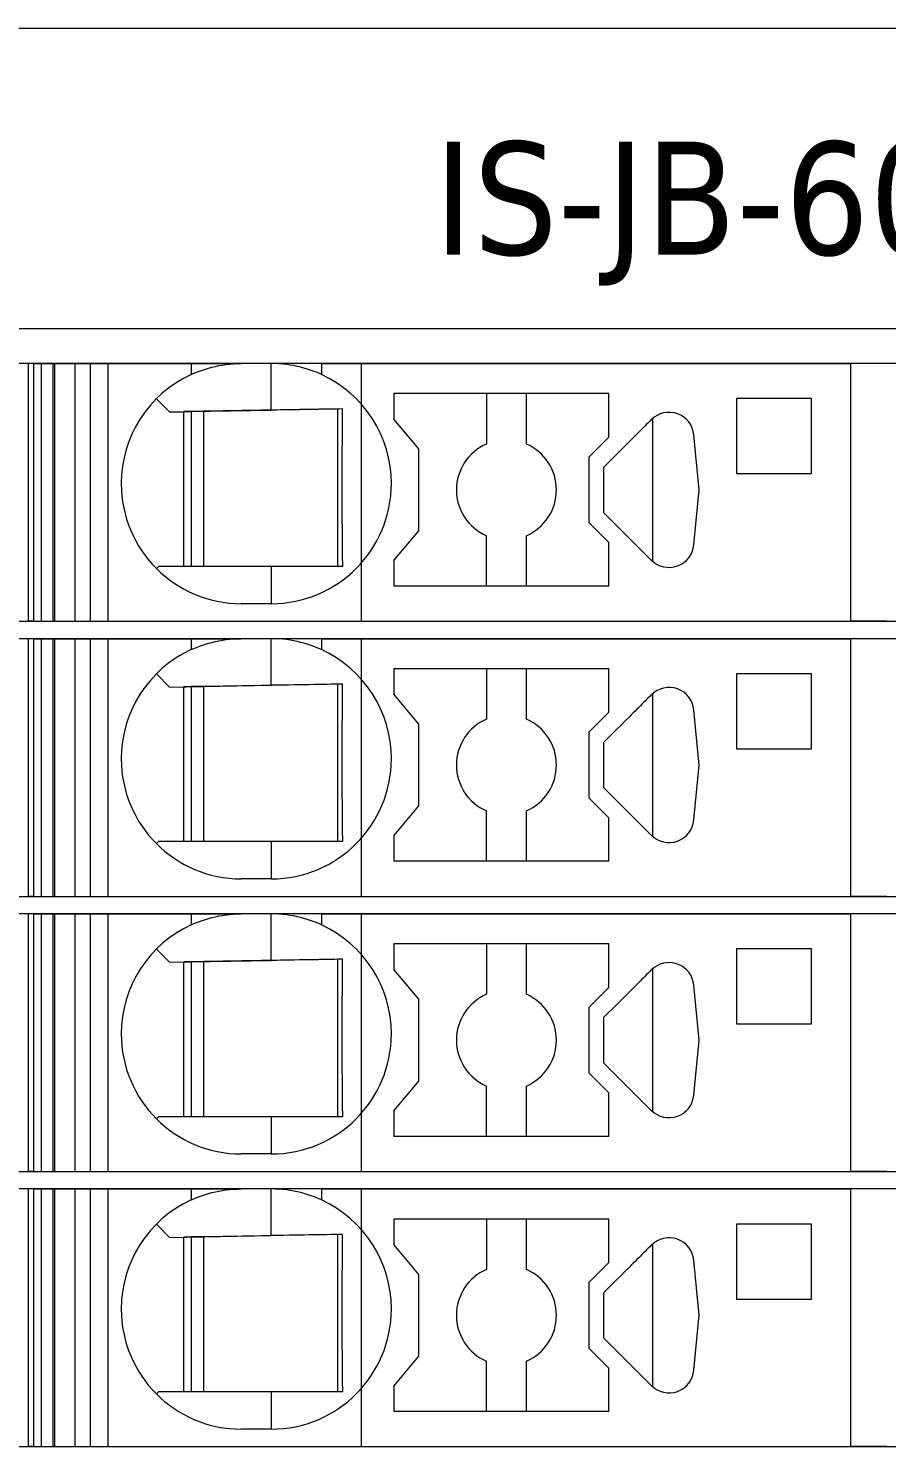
# Model space of a CAD drawing. Header units: millimetres. Extents: x 0 to 1680, y 0 to 1188.
# Drawn here: x 859.89 to 877.05, y 363.15 to 391.5 of the extents above; entities that cross this region are included whole.
import ezdxf
from ezdxf.enums import TextEntityAlignment as Align

# ---------------------------------------------------------------- set-up
doc = ezdxf.new("R2010")
doc.units = ezdxf.units.MM
for name, color, linetype, lineweight in [('EPLAN100', 7, 'Continuous', 13), ('EPLAN108', 5, 'Continuous', 9), ('EPLAN309', 5, 'Continuous', 5), ('EPLAN493', 5, 'Continuous', 5), ('MAIN-1', 7, 'Continuous', 5), ('MAIN-2', 7, 'Continuous', 5)]:
    doc.layers.add(name, color=color, linetype=linetype, lineweight=lineweight)
doc.styles.add('Tahoma', font='')
doc.styles.get('Tahoma').set_extended_font_data('Tahoma')

# ---------------------------------------------------------------- blocks, each defined once
blk = doc.blocks.new('EPLSYM_LibrarySPECIAL_Symbol12_Variant0_Placement8')
at = {"layer": 'EPLAN309', "lineweight": 13, "ltscale": 16}
blk.add_lwpolyline([(0, -5.15), (68.15, -5.15), (68.15, 0), (0, 0)], close=True, dxfattribs=at)
at = {"layer": 'EPLAN493', "color": 5, "style": 'Tahoma'}
blk.add_attdef('17_20450', text='', height=2.3478, dxfattribs=at).set_placement((0, -21.83478), align=Align.MIDDLE_RIGHT)
blk = doc.blocks.new('EPLSYM_LibrarySPECIAL_Symbol12_Variant0_Placement8_20')
at = {"layer": 'EPLAN309', "lineweight": 13, "ltscale": 16}
blk.add_lwpolyline([(0, -5.15), (68.15, -5.15), (68.15, 0), (0, 0)], close=True, dxfattribs=at)
at = {"layer": 'EPLAN493', "color": 5, "style": 'Tahoma'}
blk.add_attdef('17_20450', text='', height=2.3478, dxfattribs=at).set_placement((0, -21.83478), align=Align.MIDDLE_RIGHT)
blk = doc.blocks.new('EPLSYM_LibrarySPECIAL_Symbol12_Variant0_Placement8_21')
at = {"layer": 'EPLAN309', "lineweight": 13, "ltscale": 16}
blk.add_lwpolyline([(0, -5.15), (68.15, -5.15), (68.15, 0), (0, 0)], close=True, dxfattribs=at)
at = {"layer": 'EPLAN493', "color": 5, "style": 'Tahoma'}
blk.add_attdef('17_20450', text='', height=2.3478, dxfattribs=at).set_placement((0, -21.83478), align=Align.MIDDLE_RIGHT)
blk = doc.blocks.new('EPLSYM_LibrarySPECIAL_Symbol12_Variant0_Placement8_22')
at = {"layer": 'EPLAN309', "lineweight": 13, "ltscale": 16}
blk.add_lwpolyline([(0, -5.15), (68.15, -5.15), (68.15, 0), (0, 0)], close=True, dxfattribs=at)
at = {"layer": 'EPLAN493', "color": 5, "style": 'Tahoma'}
blk.add_attdef('17_20450', text='', height=2.3478, dxfattribs=at).set_placement((0, -21.83478), align=Align.MIDDLE_RIGHT)

msp = doc.modelspace()

# ---------------------------------------------------------------- linework, layer by layer
at = {"layer": 'EPLAN100', "lineweight": 0, "ltscale": 6}
msp.add_lwpolyline([(854, 385.5), (892, 385.5), (892, 391.5), (854, 391.5)], close=True, dxfattribs=at)
at = {"layer": 'MAIN-1'}
for p, q in [((860.001, 384.8), (859.893, 384.8)), ((859.893, 379.65), (859.893, 384.8)), ((860.001, 384.8), (863.15, 384.8)), ((860.001, 379.65), (860.001, 384.8)), ((863.15, 384.8), (864.15, 384.8)), ((863.15, 384.8), (863.15, 384.582)), ((863.497, 384.709), (863.563, 384.727)), ((863.563, 384.727), (863.631, 384.743)), ((863.631, 384.743), (863.701, 384.758)), ((863.701, 384.758), (863.772, 384.77)), ((863.772, 384.77), (863.846, 384.781)), ((863.846, 384.781), (863.921, 384.789)), ((863.921, 384.789), (863.997, 384.795)), ((863.997, 384.795), (864.073, 384.799)), ((864.073, 384.799), (864.15, 384.8)), ((864.75, 384.8), (864.15, 384.8)), ((864.827, 384.799), (864.75, 384.8)), ((865.75, 384.8), (864.75, 384.8)), ((864.75, 383.868), (864.75, 384.8)), ((864.903, 384.795), (864.827, 384.799)), ((864.979, 384.789), (864.903, 384.795)), ((865.054, 384.781), (864.979, 384.789)), ((865.128, 384.77), (865.054, 384.781)), ((865.199, 384.758), (865.128, 384.77)), ((865.269, 384.743), (865.199, 384.758)), ((865.337, 384.727), (865.269, 384.743)), ((865.403, 384.709), (865.337, 384.727)), ((865.75, 384.8), (876.332, 384.8)), ((865.75, 384.8), (865.75, 384.582)), ((877.05, 384.8), (876.332, 384.8)), ((876.332, 379.65), (876.332, 384.8)), ((863.15, 384.582), (863.202, 384.605)), ((863.202, 384.605), (863.256, 384.627)), ((863.256, 384.627), (863.313, 384.649)), ((863.313, 384.649), (863.372, 384.67)), ((863.372, 384.67), (863.433, 384.69)), ((863.433, 384.69), (863.497, 384.709)), ((865.467, 384.69), (865.403, 384.709)), ((865.528, 384.67), (865.467, 384.69)), ((865.587, 384.649), (865.528, 384.67)), ((865.644, 384.627), (865.587, 384.649)), ((865.698, 384.605), (865.644, 384.627)), ((865.75, 384.582), (865.698, 384.605)), ((867.2, 384.2), (867.2, 383.689)), ((871.5, 384.2), (867.2, 384.2)), ((869.05, 384.2), (869.05, 383.192)), ((869.85, 383.192), (869.85, 384.2)), ((871.5, 383.329), (871.5, 384.2)), ((862.453, 384.097), (862.717, 383.833)), ((862.717, 383.833), (864.75, 383.868)), ((864.87, 383.87), (864.75, 383.868)), ((864.987, 383.872), (864.87, 383.87)), ((865.1, 383.874), (864.987, 383.872)), ((865.209, 383.876), (865.1, 383.874)), ((865.313, 383.878), (865.209, 383.876)), ((865.412, 383.879), (865.313, 383.878)), ((865.507, 383.881), (865.412, 383.879)), ((865.599, 383.883), (865.507, 383.881)), ((865.688, 383.884), (865.599, 383.883)), ((865.774, 383.886), (865.688, 383.884)), ((865.858, 383.887), (865.774, 383.886)), ((865.94, 383.888), (865.858, 383.887)), ((866.02, 383.89), (865.94, 383.888)), ((866.099, 383.891), (866.02, 383.89)), ((866.079, 380.75), (866.079, 383.891)), ((866.176, 383.892), (866.099, 383.891)), ((866.176, 383.822), (866.176, 383.892)), ((874.05, 384.1), (874.05, 382.6)), ((875.55, 384.1), (874.05, 384.1)), ((875.55, 382.6), (875.55, 384.1)), ((863, 380.75), (863, 383.838)), ((863.15, 383.84), (863.15, 380.75)), ((863.4, 380.75), (863.4, 383.845)), ((866.173, 383.603), (866.174, 383.677)), ((866.173, 383.527), (866.173, 383.603)), ((866.174, 383.677), (866.175, 383.75)), ((866.175, 383.75), (866.176, 383.822)), ((867.7, 383.093), (867.2, 383.689)), ((872.252, 383.585), (872.221, 383.553)), ((872.284, 383.616), (872.252, 383.585)), ((872.315, 383.647), (872.284, 383.616)), ((872.346, 383.679), (872.315, 383.647)), ((872.367, 383.698), (872.367, 380.852)), ((866.17, 383.288), (866.171, 383.37)), ((866.171, 383.37), (866.172, 383.449)), ((866.172, 383.449), (866.173, 383.527)), ((871.1, 382.929), (871.5, 383.329)), ((871.983, 383.315), (871.943, 383.275)), ((872.021, 383.353), (871.983, 383.315)), ((872.058, 383.39), (872.021, 383.353)), ((872.094, 383.426), (872.058, 383.39)), ((872.127, 383.459), (872.094, 383.426)), ((872.158, 383.491), (872.127, 383.459)), ((872.19, 383.522), (872.158, 383.491)), ((872.221, 383.553), (872.19, 383.522)), ((873.302, 382.275), (873.198, 383.372)), ((866.168, 382.932), (866.169, 383.026)), ((866.169, 383.117), (866.17, 383.204)), ((866.169, 383.026), (866.169, 383.117)), ((866.17, 383.204), (866.17, 383.288)), ((867.7, 381.457), (867.7, 383.093)), ((871.742, 383.074), (871.658, 382.99)), ((871.823, 383.156), (871.742, 383.074)), ((871.902, 383.234), (871.823, 383.156)), ((871.943, 383.275), (871.902, 383.234)), ((866.167, 382.731), (866.168, 382.834)), ((866.167, 382.624), (866.167, 382.731)), ((866.168, 382.834), (866.168, 382.932)), ((871.1, 382.929), (871.1, 381.621)), ((871.486, 382.818), (871.4, 382.732)), ((871.4, 382.602), (871.4, 382.732)), ((871.572, 382.904), (871.486, 382.818)), ((871.658, 382.99), (871.572, 382.904)), ((866.167, 382.513), (866.167, 382.624)), ((866.167, 382.4), (866.167, 382.513)), ((871.4, 382.471), (871.4, 382.602)), ((871.4, 382.34), (871.4, 382.471)), ((874.05, 382.6), (875.55, 382.6)), ((866.167, 382.279), (866.167, 382.4)), ((866.167, 382.161), (866.167, 382.279)), ((866.167, 382.047), (866.167, 382.161)), ((871.4, 382.21), (871.4, 382.34)), ((871.4, 382.079), (871.4, 382.21)), ((873.198, 381.178), (873.302, 382.275)), ((866.168, 381.938), (866.167, 382.047)), ((866.168, 381.834), (866.168, 381.938)), ((871.4, 381.948), (871.4, 382.079)), ((871.4, 381.818), (871.4, 381.948)), ((866.169, 381.734), (866.168, 381.834)), ((866.169, 381.639), (866.169, 381.734)), ((866.17, 381.548), (866.169, 381.639)), ((871.5, 381.221), (871.1, 381.621)), ((871.4, 381.818), (872.346, 380.871)), ((866.171, 381.459), (866.17, 381.548)), ((866.172, 381.373), (866.171, 381.459)), ((866.172, 381.29), (866.172, 381.373)), ((867.2, 380.861), (867.7, 381.457)), ((869.05, 380.35), (869.05, 381.358)), ((869.85, 380.35), (869.85, 381.358)), ((866.173, 381.208), (866.172, 381.29)), ((866.174, 381.129), (866.173, 381.208)), ((866.175, 381.05), (866.174, 381.129)), ((866.176, 380.974), (866.175, 381.05)), ((871.5, 380.35), (871.5, 381.221)), ((862.5, 380.75), (862.453, 380.703)), ((862.5, 380.75), (864.75, 380.75)), ((864.75, 380.75), (864.842, 380.75)), ((864.75, 380.75), (864.75, 380)), ((864.842, 380.75), (864.933, 380.75)), ((864.933, 380.75), (865.023, 380.75)), ((865.023, 380.75), (865.11, 380.75)), ((865.11, 380.75), (865.195, 380.75)), ((865.195, 380.75), (865.278, 380.75)), ((865.278, 380.75), (865.358, 380.75)), ((865.358, 380.75), (865.436, 380.75)), ((865.436, 380.75), (865.511, 380.75)), ((865.511, 380.75), (865.585, 380.75)), ((865.585, 380.75), (865.657, 380.75)), ((865.657, 380.75), (865.726, 380.75)), ((865.726, 380.75), (865.795, 380.75)), ((865.795, 380.75), (865.861, 380.75)), ((865.861, 380.75), (865.927, 380.75)), ((865.927, 380.75), (865.991, 380.75)), ((865.991, 380.75), (866.055, 380.75)), ((866.055, 380.75), (866.117, 380.75)), ((866.117, 380.75), (866.178, 380.75)), ((866.176, 380.898), (866.176, 380.974)), ((866.177, 380.824), (866.176, 380.898)), ((866.178, 380.75), (866.177, 380.824)), ((867.2, 380.861), (867.2, 380.35)), ((871.5, 380.35), (867.2, 380.35)), ((864.75, 380), (864.15, 380)), ((860.001, 379.65), (859.893, 379.65)), ((860.001, 379.65), (876.332, 379.65)), ((877.05, 379.65), (876.332, 379.65)), ((860.001, 379.3), (859.893, 379.3)), ((859.893, 374.15), (859.893, 379.3)), ((860.001, 379.3), (863.15, 379.3)), ((860.001, 374.15), (860.001, 379.3)), ((863.15, 379.3), (864.15, 379.3)), ((863.15, 379.3), (863.15, 379.082)), ((863.15, 379.082), (863.202, 379.105)), ((863.202, 379.105), (863.256, 379.127)), ((863.256, 379.127), (863.313, 379.149)), ((863.313, 379.149), (863.372, 379.17)), ((863.372, 379.17), (863.433, 379.19)), ((863.433, 379.19), (863.497, 379.209)), ((863.497, 379.209), (863.563, 379.227)), ((863.563, 379.227), (863.631, 379.243)), ((863.631, 379.243), (863.701, 379.258)), ((863.701, 379.258), (863.772, 379.27)), ((863.772, 379.27), (863.846, 379.281)), ((863.846, 379.281), (863.921, 379.289)), ((863.921, 379.289), (863.997, 379.295)), ((863.997, 379.295), (864.073, 379.299)), ((864.073, 379.299), (864.15, 379.3)), ((864.75, 379.3), (864.15, 379.3)), ((864.827, 379.299), (864.75, 379.3)), ((865.75, 379.3), (864.75, 379.3)), ((864.75, 378.368), (864.75, 379.3)), ((864.903, 379.295), (864.827, 379.299)), ((864.979, 379.289), (864.903, 379.295)), ((865.054, 379.281), (864.979, 379.289)), ((865.128, 379.27), (865.054, 379.281)), ((865.199, 379.258), (865.128, 379.27)), ((865.269, 379.243), (865.199, 379.258)), ((865.337, 379.227), (865.269, 379.243)), ((865.403, 379.209), (865.337, 379.227)), ((865.467, 379.19), (865.403, 379.209)), ((865.528, 379.17), (865.467, 379.19)), ((865.587, 379.149), (865.528, 379.17)), ((865.644, 379.127), (865.587, 379.149)), ((865.698, 379.105), (865.644, 379.127)), ((865.75, 379.082), (865.698, 379.105)), ((865.75, 379.3), (876.332, 379.3)), ((865.75, 379.3), (865.75, 379.082)), ((877.05, 379.3), (876.332, 379.3)), ((876.332, 374.15), (876.332, 379.3)), ((862.453, 378.597), (862.717, 378.333)), ((867.2, 378.7), (867.2, 378.189)), ((871.5, 378.7), (867.2, 378.7)), ((869.05, 378.7), (869.05, 377.692)), ((869.85, 377.692), (869.85, 378.7)), ((871.5, 377.829), (871.5, 378.7)), ((874.05, 378.6), (874.05, 377.1)), ((875.55, 378.6), (874.05, 378.6)), ((875.55, 377.1), (875.55, 378.6)), ((862.717, 378.333), (864.75, 378.368)), ((863, 375.25), (863, 378.338)), ((863.15, 378.34), (863.15, 375.25)), ((863.4, 375.25), (863.4, 378.345)), ((864.87, 378.37), (864.75, 378.368)), ((864.987, 378.372), (864.87, 378.37)), ((865.1, 378.374), (864.987, 378.372)), ((865.209, 378.376), (865.1, 378.374)), ((865.313, 378.378), (865.209, 378.376)), ((865.412, 378.379), (865.313, 378.378)), ((865.507, 378.381), (865.412, 378.379)), ((865.599, 378.383), (865.507, 378.381)), ((865.688, 378.384), (865.599, 378.383)), ((865.774, 378.386), (865.688, 378.384)), ((865.858, 378.387), (865.774, 378.386)), ((865.94, 378.388), (865.858, 378.387)), ((866.02, 378.39), (865.94, 378.388)), ((866.099, 378.391), (866.02, 378.39)), ((866.079, 375.25), (866.079, 378.391)), ((866.176, 378.392), (866.099, 378.391)), ((866.174, 378.177), (866.175, 378.25)), ((866.175, 378.25), (866.176, 378.322)), ((866.176, 378.322), (866.176, 378.392)), ((872.367, 378.198), (872.367, 375.352)), ((866.171, 377.87), (866.172, 377.949)), ((866.172, 377.949), (866.173, 378.027)), ((866.173, 378.103), (866.174, 378.177)), ((866.173, 378.027), (866.173, 378.103)), ((867.7, 377.593), (867.2, 378.189)), ((872.094, 377.926), (872.058, 377.89)), ((872.127, 377.959), (872.094, 377.926)), ((872.158, 377.991), (872.127, 377.959)), ((872.19, 378.022), (872.158, 377.991)), ((872.221, 378.053), (872.19, 378.022)), ((872.252, 378.085), (872.221, 378.053)), ((872.284, 378.116), (872.252, 378.085)), ((872.315, 378.147), (872.284, 378.116)), ((872.346, 378.179), (872.315, 378.147)), ((866.169, 377.617), (866.17, 377.704)), ((866.17, 377.788), (866.171, 377.87)), ((866.17, 377.704), (866.17, 377.788)), ((871.1, 377.429), (871.5, 377.829)), ((871.823, 377.656), (871.742, 377.574)), ((871.902, 377.734), (871.823, 377.656)), ((871.943, 377.775), (871.902, 377.734)), ((871.983, 377.815), (871.943, 377.775)), ((872.021, 377.853), (871.983, 377.815)), ((872.058, 377.89), (872.021, 377.853)), ((873.302, 376.775), (873.198, 377.872)), ((866.168, 377.432), (866.169, 377.526)), ((866.168, 377.334), (866.168, 377.432)), ((866.169, 377.526), (866.169, 377.617)), ((867.7, 375.957), (867.7, 377.593)), ((871.1, 377.429), (871.1, 376.121)), ((871.572, 377.404), (871.486, 377.318)), ((871.658, 377.49), (871.572, 377.404)), ((871.742, 377.574), (871.658, 377.49)), ((866.167, 377.231), (866.168, 377.334)), ((866.167, 377.124), (866.167, 377.231)), ((866.167, 377.013), (866.167, 377.124)), ((871.486, 377.318), (871.4, 377.232)), ((871.4, 377.102), (871.4, 377.232)), ((871.4, 376.971), (871.4, 377.102)), ((874.05, 377.1), (875.55, 377.1)), ((866.167, 376.9), (866.167, 377.013)), ((866.167, 376.779), (866.167, 376.9)), ((866.167, 376.661), (866.167, 376.779)), ((871.4, 376.84), (871.4, 376.971)), ((871.4, 376.71), (871.4, 376.84)), ((873.198, 375.678), (873.302, 376.775)), ((866.167, 376.547), (866.167, 376.661)), ((866.168, 376.438), (866.167, 376.547)), ((871.4, 376.579), (871.4, 376.71)), ((871.4, 376.448), (871.4, 376.579)), ((866.168, 376.334), (866.168, 376.438)), ((866.169, 376.234), (866.168, 376.334)), ((866.169, 376.139), (866.169, 376.234)), ((871.4, 376.318), (871.4, 376.448)), ((871.4, 376.318), (872.346, 375.371)), ((866.17, 376.048), (866.169, 376.139)), ((866.171, 375.959), (866.17, 376.048)), ((866.172, 375.873), (866.171, 375.959)), ((867.2, 375.361), (867.7, 375.957)), ((871.5, 375.721), (871.1, 376.121)), ((866.172, 375.79), (866.172, 375.873)), ((866.173, 375.708), (866.172, 375.79)), ((866.174, 375.629), (866.173, 375.708)), ((869.05, 374.85), (869.05, 375.858)), ((869.85, 374.85), (869.85, 375.858)), ((871.5, 374.85), (871.5, 375.721)), ((866.175, 375.55), (866.174, 375.629)), ((866.176, 375.474), (866.175, 375.55)), ((866.176, 375.398), (866.176, 375.474)), ((866.177, 375.324), (866.176, 375.398)), ((867.2, 375.361), (867.2, 374.85)), ((862.5, 375.25), (862.453, 375.203)), ((862.5, 375.25), (864.75, 375.25)), ((864.75, 375.25), (864.842, 375.25)), ((864.75, 375.25), (864.75, 374.5)), ((864.842, 375.25), (864.933, 375.25)), ((864.933, 375.25), (865.023, 375.25)), ((865.023, 375.25), (865.11, 375.25)), ((865.11, 375.25), (865.195, 375.25)), ((865.195, 375.25), (865.278, 375.25)), ((865.278, 375.25), (865.358, 375.25)), ((865.358, 375.25), (865.436, 375.25)), ((865.436, 375.25), (865.511, 375.25)), ((865.511, 375.25), (865.585, 375.25)), ((865.585, 375.25), (865.657, 375.25)), ((865.657, 375.25), (865.726, 375.25)), ((865.726, 375.25), (865.795, 375.25)), ((865.795, 375.25), (865.861, 375.25)), ((865.861, 375.25), (865.927, 375.25)), ((865.927, 375.25), (865.991, 375.25)), ((865.991, 375.25), (866.055, 375.25)), ((866.055, 375.25), (866.117, 375.25)), ((866.117, 375.25), (866.178, 375.25)), ((866.178, 375.25), (866.177, 375.324)), ((871.5, 374.85), (867.2, 374.85)), ((864.75, 374.5), (864.15, 374.5)), ((860.001, 374.15), (859.893, 374.15)), ((860.001, 374.15), (876.332, 374.15)), ((877.05, 374.15), (876.332, 374.15)), ((860.001, 373.8), (859.893, 373.8)), ((859.893, 368.65), (859.893, 373.8)), ((860.001, 373.8), (863.15, 373.8)), ((860.001, 368.65), (860.001, 373.8)), ((863.15, 373.8), (864.15, 373.8)), ((863.15, 373.8), (863.15, 373.582)), ((863.313, 373.649), (863.372, 373.67)), ((863.372, 373.67), (863.433, 373.69)), ((863.433, 373.69), (863.497, 373.709)), ((863.497, 373.709), (863.563, 373.727)), ((863.563, 373.727), (863.631, 373.743)), ((863.631, 373.743), (863.701, 373.758)), ((863.701, 373.758), (863.772, 373.77)), ((863.772, 373.77), (863.846, 373.781)), ((863.846, 373.781), (863.921, 373.789)), ((863.921, 373.789), (863.997, 373.795)), ((863.997, 373.795), (864.073, 373.799)), ((864.073, 373.799), (864.15, 373.8)), ((864.75, 373.8), (864.15, 373.8)), ((864.827, 373.799), (864.75, 373.8)), ((865.75, 373.8), (864.75, 373.8)), ((864.75, 372.868), (864.75, 373.8)), ((864.903, 373.795), (864.827, 373.799)), ((864.979, 373.789), (864.903, 373.795)), ((865.054, 373.781), (864.979, 373.789)), ((865.128, 373.77), (865.054, 373.781)), ((865.199, 373.758), (865.128, 373.77)), ((865.269, 373.743), (865.199, 373.758)), ((865.337, 373.727), (865.269, 373.743)), ((865.403, 373.709), (865.337, 373.727)), ((865.467, 373.69), (865.403, 373.709)), ((865.528, 373.67), (865.467, 373.69)), ((865.587, 373.649), (865.528, 373.67)), ((865.75, 373.8), (876.332, 373.8)), ((865.75, 373.8), (865.75, 373.582)), ((877.05, 373.8), (876.332, 373.8)), ((876.332, 368.65), (876.332, 373.8)), ((863.15, 373.582), (863.202, 373.605)), ((863.202, 373.605), (863.256, 373.627)), ((863.256, 373.627), (863.313, 373.649)), ((865.644, 373.627), (865.587, 373.649)), ((865.698, 373.605), (865.644, 373.627)), ((865.75, 373.582), (865.698, 373.605)), ((862.453, 373.097), (862.717, 372.833)), ((867.2, 373.2), (867.2, 372.689)), ((871.5, 373.2), (867.2, 373.2)), ((869.05, 373.2), (869.05, 372.192)), ((869.85, 372.192), (869.85, 373.2)), ((871.5, 372.329), (871.5, 373.2)), ((874.05, 373.1), (874.05, 371.6)), ((875.55, 373.1), (874.05, 373.1)), ((875.55, 371.6), (875.55, 373.1)), ((862.717, 372.833), (864.75, 372.868)), ((863, 369.75), (863, 372.838)), ((863.15, 372.84), (863.15, 369.75)), ((863.4, 369.75), (863.4, 372.845)), ((864.87, 372.87), (864.75, 372.868)), ((864.987, 372.872), (864.87, 372.87)), ((865.1, 372.874), (864.987, 372.872)), ((865.209, 372.876), (865.1, 372.874)), ((865.313, 372.878), (865.209, 372.876)), ((865.412, 372.879), (865.313, 372.878)), ((865.507, 372.881), (865.412, 372.879)), ((865.599, 372.883), (865.507, 372.881)), ((865.688, 372.884), (865.599, 372.883)), ((865.774, 372.886), (865.688, 372.884)), ((865.858, 372.887), (865.774, 372.886)), ((865.94, 372.888), (865.858, 372.887)), ((866.02, 372.89), (865.94, 372.888)), ((866.099, 372.891), (866.02, 372.89)), ((866.079, 369.75), (866.079, 372.891)), ((866.176, 372.892), (866.099, 372.891)), ((866.175, 372.75), (866.176, 372.822)), ((866.176, 372.822), (866.176, 372.892)), ((866.172, 372.449), (866.173, 372.527)), ((866.173, 372.603), (866.174, 372.677)), ((866.173, 372.527), (866.173, 372.603)), ((866.174, 372.677), (866.175, 372.75)), ((867.7, 372.093), (867.2, 372.689)), ((872.19, 372.522), (872.158, 372.491)), ((872.221, 372.553), (872.19, 372.522)), ((872.252, 372.585), (872.221, 372.553)), ((872.284, 372.616), (872.252, 372.585)), ((872.315, 372.647), (872.284, 372.616)), ((872.346, 372.679), (872.315, 372.647)), ((872.367, 372.698), (872.367, 369.852)), ((866.17, 372.288), (866.171, 372.37)), ((866.17, 372.204), (866.17, 372.288)), ((866.171, 372.37), (866.172, 372.449)), ((871.1, 371.929), (871.5, 372.329)), ((871.943, 372.275), (871.902, 372.234)), ((871.983, 372.315), (871.943, 372.275)), ((872.021, 372.353), (871.983, 372.315)), ((872.058, 372.39), (872.021, 372.353)), ((872.094, 372.426), (872.058, 372.39)), ((872.127, 372.459), (872.094, 372.426)), ((872.158, 372.491), (872.127, 372.459)), ((873.302, 371.275), (873.198, 372.372)), ((866.168, 371.932), (866.169, 372.026)), ((866.169, 372.117), (866.17, 372.204)), ((866.169, 372.026), (866.169, 372.117)), ((867.7, 370.457), (867.7, 372.093)), ((871.658, 371.99), (871.572, 371.904)), ((871.742, 372.074), (871.658, 371.99)), ((871.823, 372.156), (871.742, 372.074)), ((871.902, 372.234), (871.823, 372.156)), ((866.167, 371.731), (866.168, 371.834)), ((866.167, 371.624), (866.167, 371.731)), ((866.168, 371.834), (866.168, 371.932)), ((871.1, 371.929), (871.1, 370.621)), ((871.486, 371.818), (871.4, 371.732)), ((871.4, 371.602), (871.4, 371.732)), ((871.572, 371.904), (871.486, 371.818)), ((866.167, 371.513), (866.167, 371.624)), ((866.167, 371.4), (866.167, 371.513)), ((866.167, 371.279), (866.167, 371.4)), ((871.4, 371.471), (871.4, 371.602)), ((871.4, 371.34), (871.4, 371.471)), ((874.05, 371.6), (875.55, 371.6)), ((866.167, 371.161), (866.167, 371.279)), ((866.167, 371.047), (866.167, 371.161)), ((871.4, 371.21), (871.4, 371.34)), ((871.4, 371.079), (871.4, 371.21)), ((873.198, 370.178), (873.302, 371.275)), ((866.168, 370.938), (866.167, 371.047)), ((866.168, 370.834), (866.168, 370.938)), ((866.169, 370.734), (866.168, 370.834)), ((871.4, 370.948), (871.4, 371.079)), ((871.4, 370.818), (871.4, 370.948)), ((866.169, 370.639), (866.169, 370.734)), ((866.17, 370.548), (866.169, 370.639)), ((866.171, 370.459), (866.17, 370.548)), ((871.5, 370.221), (871.1, 370.621)), ((871.4, 370.818), (872.346, 369.871)), ((866.172, 370.373), (866.171, 370.459)), ((866.172, 370.29), (866.172, 370.373)), ((866.173, 370.208), (866.172, 370.29)), ((867.2, 369.861), (867.7, 370.457)), ((869.05, 369.35), (869.05, 370.358)), ((869.85, 369.35), (869.85, 370.358)), ((866.174, 370.129), (866.173, 370.208)), ((866.175, 370.05), (866.174, 370.129)), ((866.176, 369.974), (866.175, 370.05)), ((866.176, 369.898), (866.176, 369.974)), ((871.5, 369.35), (871.5, 370.221)), ((862.5, 369.75), (862.453, 369.703)), ((862.5, 369.75), (864.75, 369.75)), ((864.75, 369.75), (864.842, 369.75)), ((864.75, 369.75), (864.75, 369)), ((864.842, 369.75), (864.933, 369.75)), ((864.933, 369.75), (865.023, 369.75)), ((865.023, 369.75), (865.11, 369.75)), ((865.11, 369.75), (865.195, 369.75)), ((865.195, 369.75), (865.278, 369.75)), ((865.278, 369.75), (865.358, 369.75)), ((865.358, 369.75), (865.436, 369.75)), ((865.436, 369.75), (865.511, 369.75)), ((865.511, 369.75), (865.585, 369.75)), ((865.585, 369.75), (865.657, 369.75)), ((865.657, 369.75), (865.726, 369.75)), ((865.726, 369.75), (865.795, 369.75)), ((865.795, 369.75), (865.861, 369.75)), ((865.861, 369.75), (865.927, 369.75)), ((865.927, 369.75), (865.991, 369.75)), ((865.991, 369.75), (866.055, 369.75)), ((866.055, 369.75), (866.117, 369.75)), ((866.117, 369.75), (866.178, 369.75)), ((866.177, 369.824), (866.176, 369.898)), ((866.178, 369.75), (866.177, 369.824)), ((867.2, 369.861), (867.2, 369.35)), ((871.5, 369.35), (867.2, 369.35)), ((864.75, 369), (864.15, 369)), ((860.001, 368.65), (859.893, 368.65)), ((860.001, 368.65), (876.332, 368.65)), ((877.05, 368.65), (876.332, 368.65)), ((860.001, 368.3), (859.893, 368.3)), ((859.893, 363.15), (859.893, 368.3)), ((860.001, 368.3), (863.15, 368.3)), ((860.001, 363.15), (860.001, 368.3)), ((863.15, 368.3), (864.15, 368.3)), ((863.15, 368.3), (863.15, 368.082)), ((863.701, 368.258), (863.772, 368.27)), ((863.772, 368.27), (863.846, 368.281)), ((863.846, 368.281), (863.921, 368.289)), ((863.921, 368.289), (863.997, 368.295)), ((863.997, 368.295), (864.073, 368.299)), ((864.073, 368.299), (864.15, 368.3)), ((864.75, 368.3), (864.15, 368.3)), ((864.827, 368.299), (864.75, 368.3)), ((865.75, 368.3), (864.75, 368.3)), ((864.75, 367.368), (864.75, 368.3)), ((864.903, 368.295), (864.827, 368.299)), ((864.979, 368.289), (864.903, 368.295)), ((865.054, 368.281), (864.979, 368.289)), ((865.128, 368.27), (865.054, 368.281)), ((865.199, 368.258), (865.128, 368.27)), ((865.75, 368.3), (876.332, 368.3)), ((865.75, 368.3), (865.75, 368.082)), ((877.05, 368.3), (876.332, 368.3)), ((876.332, 363.15), (876.332, 368.3)), ((863.15, 368.082), (863.202, 368.105)), ((863.202, 368.105), (863.256, 368.127)), ((863.256, 368.127), (863.313, 368.149)), ((863.313, 368.149), (863.372, 368.17)), ((863.372, 368.17), (863.433, 368.19)), ((863.433, 368.19), (863.497, 368.209)), ((863.497, 368.209), (863.563, 368.227)), ((863.563, 368.227), (863.631, 368.243)), ((863.631, 368.243), (863.701, 368.258)), ((865.269, 368.243), (865.199, 368.258)), ((865.337, 368.227), (865.269, 368.243)), ((865.403, 368.209), (865.337, 368.227)), ((865.467, 368.19), (865.403, 368.209)), ((865.528, 368.17), (865.467, 368.19)), ((865.587, 368.149), (865.528, 368.17)), ((865.644, 368.127), (865.587, 368.149)), ((865.698, 368.105), (865.644, 368.127)), ((865.75, 368.082), (865.698, 368.105)), ((867.2, 367.7), (867.2, 367.189)), ((871.5, 367.7), (867.2, 367.7)), ((869.05, 367.7), (869.05, 366.692)), ((869.85, 366.692), (869.85, 367.7)), ((871.5, 366.829), (871.5, 367.7)), ((862.453, 367.597), (862.717, 367.333)), ((874.05, 367.6), (874.05, 366.1)), ((875.55, 367.6), (874.05, 367.6)), ((875.55, 366.1), (875.55, 367.6)), ((862.717, 367.333), (864.75, 367.368)), ((863, 364.25), (863, 367.338)), ((863.15, 367.34), (863.15, 364.25)), ((863.4, 364.25), (863.4, 367.345)), ((864.87, 367.37), (864.75, 367.368)), ((864.987, 367.372), (864.87, 367.37)), ((865.1, 367.374), (864.987, 367.372)), ((865.209, 367.376), (865.1, 367.374)), ((865.313, 367.378), (865.209, 367.376)), ((865.412, 367.379), (865.313, 367.378)), ((865.507, 367.381), (865.412, 367.379)), ((865.599, 367.383), (865.507, 367.381)), ((865.688, 367.384), (865.599, 367.383)), ((865.774, 367.386), (865.688, 367.384)), ((865.858, 367.387), (865.774, 367.386)), ((865.94, 367.388), (865.858, 367.387)), ((866.02, 367.39), (865.94, 367.388)), ((866.099, 367.391), (866.02, 367.39)), ((866.079, 364.25), (866.079, 367.391)), ((866.176, 367.392), (866.099, 367.391)), ((866.173, 367.103), (866.174, 367.177)), ((866.174, 367.177), (866.175, 367.25)), ((866.175, 367.25), (866.176, 367.322)), ((866.176, 367.322), (866.176, 367.392)), ((867.7, 366.593), (867.2, 367.189)), ((872.315, 367.147), (872.284, 367.116)), ((872.346, 367.179), (872.315, 367.147)), ((872.367, 367.198), (872.367, 364.352)), ((866.17, 366.788), (866.171, 366.87)), ((866.171, 366.87), (866.172, 366.949)), ((866.172, 366.949), (866.173, 367.027)), ((866.173, 367.027), (866.173, 367.103)), ((872.021, 366.853), (871.983, 366.815)), ((872.058, 366.89), (872.021, 366.853)), ((872.094, 366.926), (872.058, 366.89)), ((872.127, 366.959), (872.094, 366.926)), ((872.158, 366.991), (872.127, 366.959)), ((872.19, 367.022), (872.158, 366.991)), ((872.221, 367.053), (872.19, 367.022)), ((872.252, 367.085), (872.221, 367.053)), ((872.284, 367.116), (872.252, 367.085)), ((873.302, 365.775), (873.198, 366.872)), ((866.169, 366.617), (866.17, 366.704)), ((866.169, 366.526), (866.169, 366.617)), ((866.17, 366.704), (866.17, 366.788)), ((867.7, 364.957), (867.7, 366.593)), ((871.1, 366.429), (871.5, 366.829)), ((871.742, 366.574), (871.658, 366.49)), ((871.823, 366.656), (871.742, 366.574)), ((871.902, 366.734), (871.823, 366.656)), ((871.943, 366.775), (871.902, 366.734)), ((871.983, 366.815), (871.943, 366.775)), ((866.167, 366.231), (866.168, 366.334)), ((866.168, 366.432), (866.169, 366.526)), ((866.168, 366.334), (866.168, 366.432)), ((871.1, 366.429), (871.1, 365.121)), ((871.486, 366.318), (871.4, 366.232)), ((871.572, 366.404), (871.486, 366.318)), ((871.658, 366.49), (871.572, 366.404)), ((866.167, 366.124), (866.167, 366.231)), ((866.167, 366.013), (866.167, 366.124)), ((866.167, 365.9), (866.167, 366.013)), ((871.4, 366.102), (871.4, 366.232)), ((871.4, 365.971), (871.4, 366.102)), ((874.05, 366.1), (875.55, 366.1)), ((866.167, 365.779), (866.167, 365.9)), ((866.167, 365.661), (866.167, 365.779)), ((871.4, 365.84), (871.4, 365.971)), ((871.4, 365.71), (871.4, 365.84)), ((873.198, 364.678), (873.302, 365.775)), ((866.167, 365.547), (866.167, 365.661)), ((866.168, 365.438), (866.167, 365.547)), ((866.168, 365.334), (866.168, 365.438)), ((871.4, 365.579), (871.4, 365.71)), ((871.4, 365.448), (871.4, 365.579)), ((871.4, 365.318), (871.4, 365.448)), ((866.169, 365.234), (866.168, 365.334)), ((866.169, 365.139), (866.169, 365.234)), ((871.4, 365.318), (872.346, 364.371)), ((866.17, 365.048), (866.169, 365.139)), ((866.171, 364.959), (866.17, 365.048)), ((866.172, 364.873), (866.171, 364.959)), ((866.172, 364.79), (866.172, 364.873)), ((867.2, 364.361), (867.7, 364.957)), ((871.5, 364.721), (871.1, 365.121)), ((866.173, 364.708), (866.172, 364.79)), ((866.174, 364.629), (866.173, 364.708)), ((866.175, 364.55), (866.174, 364.629)), ((869.05, 363.85), (869.05, 364.858)), ((869.85, 363.85), (869.85, 364.858)), ((871.5, 363.85), (871.5, 364.721)), ((866.176, 364.474), (866.175, 364.55)), ((866.176, 364.398), (866.176, 364.474)), ((866.177, 364.324), (866.176, 364.398)), ((866.178, 364.25), (866.177, 364.324)), ((867.2, 364.361), (867.2, 363.85)), ((862.5, 364.25), (862.453, 364.203)), ((862.5, 364.25), (864.75, 364.25)), ((864.75, 364.25), (864.842, 364.25)), ((864.75, 364.25), (864.75, 363.5)), ((864.842, 364.25), (864.933, 364.25)), ((864.933, 364.25), (865.023, 364.25)), ((865.023, 364.25), (865.11, 364.25)), ((865.11, 364.25), (865.195, 364.25)), ((865.195, 364.25), (865.278, 364.25)), ((865.278, 364.25), (865.358, 364.25)), ((865.358, 364.25), (865.436, 364.25)), ((865.436, 364.25), (865.511, 364.25)), ((865.511, 364.25), (865.585, 364.25)), ((865.585, 364.25), (865.657, 364.25)), ((865.657, 364.25), (865.726, 364.25)), ((865.726, 364.25), (865.795, 364.25)), ((865.795, 364.25), (865.861, 364.25)), ((865.861, 364.25), (865.927, 364.25)), ((865.927, 364.25), (865.991, 364.25)), ((865.991, 364.25), (866.055, 364.25)), ((866.055, 364.25), (866.117, 364.25)), ((866.117, 364.25), (866.178, 364.25)), ((871.5, 363.85), (867.2, 363.85)), ((864.75, 363.5), (864.15, 363.5)), ((860.001, 363.15), (859.893, 363.15)), ((860.001, 363.15), (876.332, 363.15)), ((877.05, 363.15), (876.332, 363.15))]:
    msp.add_line(p, q, dxfattribs=at)
for centre, radius, start, end in [((864.15, 382.4), 2.4, 114.6244, 180), ((864.75, 382.4), 2.4, 0, 65.3756), ((872.7, 383.325), 0.5, 5.4404, 135), ((869.45, 382.275), 1, 113.5782, 180), ((869.45, 382.275), 1, 0, 66.4218), ((864.15, 382.4), 2.4, 180, 270), ((864.75, 382.4), 2.4, 270, 0), ((869.45, 382.275), 1, 180, 246.4218), ((869.45, 382.275), 1, 293.5782, 0), ((872.7, 381.225), 0.5, 225, 354.5596), ((864.15, 376.9), 2.4, 114.6244, 180), ((864.75, 376.9), 2.4, 0, 65.3756), ((872.7, 377.825), 0.5, 5.4404, 135), ((869.45, 376.775), 1, 113.5782, 180), ((869.45, 376.775), 1, 0, 66.4218), ((864.15, 376.9), 2.4, 180, 270), ((864.75, 376.9), 2.4, 270, 0), ((869.45, 376.775), 1, 180, 246.4218), ((869.45, 376.775), 1, 293.5782, 0), ((872.7, 375.725), 0.5, 225, 354.5596), ((864.15, 371.4), 2.4, 114.6244, 180), ((864.75, 371.4), 2.4, 0, 65.3756), ((872.7, 372.325), 0.5, 5.4404, 135), ((869.45, 371.275), 1, 113.5782, 180), ((869.45, 371.275), 1, 0, 66.4218), ((864.15, 371.4), 2.4, 180, 270), ((864.75, 371.4), 2.4, 270, 0), ((869.45, 371.275), 1, 180, 246.4218), ((869.45, 371.275), 1, 293.5782, 0), ((872.7, 370.225), 0.5, 225, 354.5596), ((864.15, 365.9), 2.4, 114.6244, 180), ((864.75, 365.9), 2.4, 0, 65.3756), ((872.7, 366.825), 0.5, 5.4404, 135), ((869.45, 365.775), 1, 113.5782, 180), ((869.45, 365.775), 1, 0, 66.4218), ((864.15, 365.9), 2.4, 180, 270), ((864.75, 365.9), 2.4, 270, 0), ((869.45, 365.775), 1, 180, 246.4218), ((869.45, 365.775), 1, 293.5782, 0), ((872.7, 364.725), 0.5, 225, 354.5596)]:
    msp.add_arc(centre, radius, start, end, dxfattribs=at)
at = {"layer": 'MAIN-2'}
for p, q in [((860.15, 384.8), (860.15, 379.65)), ((860.389, 379.65), (860.389, 384.8)), ((860.417, 384.8), (860.417, 379.65)), ((860.82, 384.8), (860.82, 379.65)), ((861.136, 379.65), (861.136, 384.8)), ((861.481, 384.8), (861.481, 379.65)), ((866.55, 379.65), (866.55, 384.8)), ((863.4, 383.853), (866.079, 383.9)), ((866.079, 383.9), (866.176, 383.892)), ((866.079, 383.891), (866.079, 383.9)), ((862.717, 383.833), (863, 383.838)), ((863.15, 383.842), (863, 383.839)), ((863, 383.839), (863, 383.838)), ((863, 383.838), (863, 383.838)), ((863.4, 383.848), (863.15, 383.843)), ((863.15, 383.842), (863.15, 383.843)), ((863.15, 383.842), (863.15, 383.84)), ((863.4, 383.848), (863.4, 383.853)), ((863.4, 383.845), (863.4, 383.848)), ((863.15, 380.75), (863.15, 380.75)), ((863.4, 380.75), (863.4, 380.75)), ((860.15, 379.3), (860.15, 374.15)), ((860.389, 374.15), (860.389, 379.3)), ((860.417, 379.3), (860.417, 374.15)), ((860.82, 379.3), (860.82, 374.15)), ((861.136, 374.15), (861.136, 379.3)), ((861.481, 379.3), (861.481, 374.15)), ((866.55, 374.15), (866.55, 379.3)), ((862.717, 378.333), (863, 378.338)), ((863.15, 378.342), (863, 378.339)), ((863, 378.339), (863, 378.338)), ((863, 378.338), (863, 378.338)), ((863.4, 378.348), (863.15, 378.343)), ((863.15, 378.342), (863.15, 378.343)), ((863.15, 378.342), (863.15, 378.34)), ((863.4, 378.353), (866.079, 378.4)), ((863.4, 378.348), (863.4, 378.353)), ((863.4, 378.345), (863.4, 378.348)), ((866.079, 378.4), (866.176, 378.392)), ((866.079, 378.391), (866.079, 378.4)), ((863.15, 375.25), (863.15, 375.25)), ((863.4, 375.25), (863.4, 375.25)), ((860.15, 373.8), (860.15, 368.65)), ((860.389, 368.65), (860.389, 373.8)), ((860.417, 373.8), (860.417, 368.65)), ((860.82, 373.8), (860.82, 368.65)), ((861.136, 368.65), (861.136, 373.8)), ((861.481, 373.8), (861.481, 368.65)), ((866.55, 368.65), (866.55, 373.8)), ((862.717, 372.833), (863, 372.838)), ((863.15, 372.842), (863, 372.839)), ((863, 372.839), (863, 372.838)), ((863, 372.838), (863, 372.838)), ((863.4, 372.848), (863.15, 372.843)), ((863.15, 372.842), (863.15, 372.843)), ((863.15, 372.842), (863.15, 372.84)), ((863.4, 372.853), (866.079, 372.9)), ((863.4, 372.848), (863.4, 372.853)), ((863.4, 372.845), (863.4, 372.848)), ((866.079, 372.9), (866.176, 372.892)), ((866.079, 372.891), (866.079, 372.9)), ((863.15, 369.75), (863.15, 369.75)), ((863.4, 369.75), (863.4, 369.75)), ((860.15, 368.3), (860.15, 363.15)), ((860.389, 363.15), (860.389, 368.3)), ((860.417, 368.3), (860.417, 363.15)), ((860.82, 368.3), (860.82, 363.15)), ((861.136, 363.15), (861.136, 368.3)), ((861.481, 368.3), (861.481, 363.15)), ((866.55, 363.15), (866.55, 368.3)), ((862.717, 367.333), (863, 367.338)), ((863.15, 367.342), (863, 367.339)), ((863, 367.339), (863, 367.338)), ((863, 367.338), (863, 367.338)), ((863.4, 367.348), (863.15, 367.343)), ((863.15, 367.342), (863.15, 367.343)), ((863.15, 367.342), (863.15, 367.34)), ((863.4, 367.353), (866.079, 367.4)), ((863.4, 367.348), (863.4, 367.353)), ((863.4, 367.345), (863.4, 367.348)), ((866.079, 367.4), (866.176, 367.392)), ((866.079, 367.391), (866.079, 367.4)), ((863.15, 364.25), (863.15, 364.25)), ((863.4, 364.25), (863.4, 364.25))]:
    msp.add_line(p, q, dxfattribs=at)

# ---------------------------------------------------------------- block references
for name, p in [('EPLSYM_LibrarySPECIAL_Symbol12_Variant0_Placement8_21', (841, 384.8)), ('EPLSYM_LibrarySPECIAL_Symbol12_Variant0_Placement8_22', (841, 379.3)), ('EPLSYM_LibrarySPECIAL_Symbol12_Variant0_Placement8_20', (841, 373.8)), ('EPLSYM_LibrarySPECIAL_Symbol12_Variant0_Placement8', (841, 368.3))]:
    msp.add_blockref(name, p)

# ---------------------------------------------------------------- texts
at = {"layer": 'EPLAN108', "color": 5, "style": 'Tahoma'}
msp.add_text('IS-JB-608TB', height=2.2575, dxfattribs=at).set_placement((868, 386.3), align=Align.BOTTOM_LEFT)

doc.saveas('drawing.dxf')
